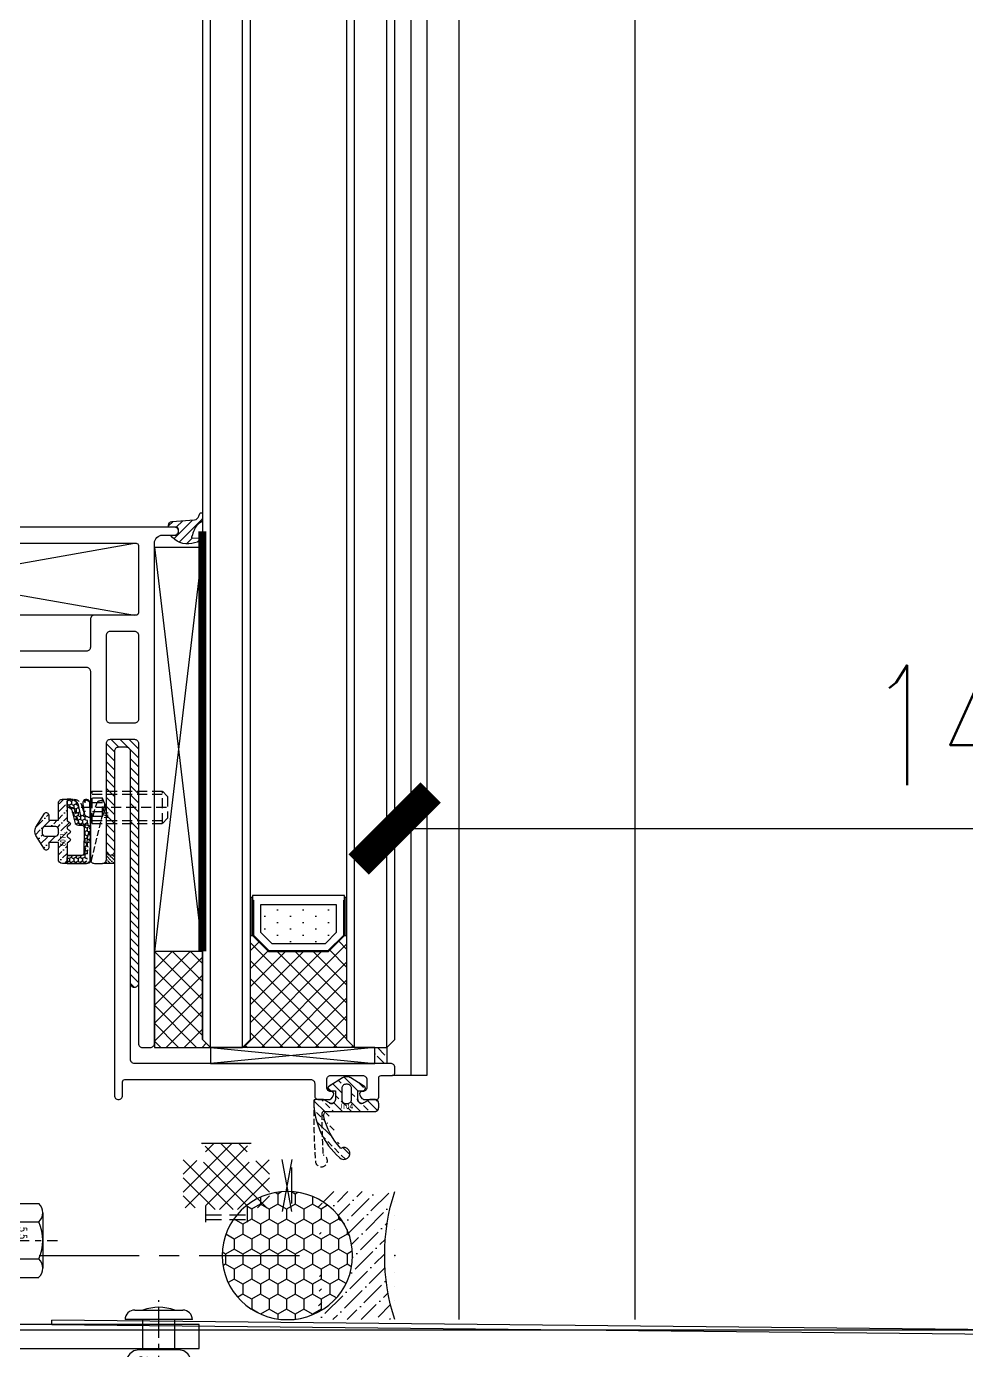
# Model space of a CAD drawing. Extents: x -160106 to 966792, y -663931 to 1550022.
# Drawn here: x -74694.7 to -74577.3, y -111372.5 to -111207.1 of the extents above; entities that cross this region are included whole.
import ezdxf
from ezdxf.enums import TextEntityAlignment as Align
from ezdxf.xclip import XClip

# ---------------------------------------------------------------- set-up
doc = ezdxf.new("R2010")
doc.units = 0
for name, pattern in [('CENTER', [2, 1.25, -0.25, 0.25, -0.25]), ('DASHED', [0.75, 0.5, -0.25]), ('HIDDEN2', [0.1875, 0.125, -0.0625]), ('ZN-CENTER', [2, 1.25, -0.25, 0.25, -0.25]), ('ZN-DASH', [0.35, 0.25, -0.1])]:
    doc.linetypes.add(name, pattern=pattern)
for name, color, linetype in [('!ZN1-填充-8', 8, 'Continuous'), ('!ZN1-标注-173', 173, 'Continuous'), ('!ZN3-玻璃幕墙-4', 4, 'Continuous'), ('!ZN4-辅助材料-1', 1, 'Continuous'), ('!ZN4-配件-11', 11, 'Continuous'), ('!ZN5-铝材投影-112', 112, 'Continuous'), ('!ZN5-铝材断面-6', 6, 'Continuous'), ('!ZN6-虚线-8', 8, 'ZN-DASH'), ('1辅助材料', 1, 'Continuous'), ('4玻璃幕墙', 4, 'Continuous'), ('DIM', 173, 'Continuous'), ('Fill', 8, 'Continuous'), ('TEXT', 7, 'Continuous'), ('ZX', 240, 'CENTER')]:
    doc.layers.add(name, color=color, linetype=linetype)
doc.layers.add('0_FLASHING', color=6, linetype='Continuous', lineweight=25)
doc.layers.add('0_INSULATION', color=252, linetype='Continuous', lineweight=9, transparency=0.2)
doc.styles.add('DHTEXT-1', font='ROMANS.shx', dxfattribs={"width": 0.7, "bigfont": 'CHINESE.shx'})
doc.styles.add('黑体', font='simhei.ttf', dxfattribs={"height": 12})
doc.dimstyles.new('ZN6', dxfattribs={"dimscale": 6, "dimtxt": 2.5, "dimasz": 1.5, "dimexe": 1, "dimexo": 2, "dimgap": 0.9, "dimtad": 1, "dimdec": 0, "dimdsep": 46, "dimtxsty": 'DHTEXT-1', "dimblk": 'ARCHTICK', "dimcen": 2.5, "dimclrd": 173, "dimclre": 173, "dimclrt": 7, "dimazin": 2, "dimtfac": 1, "dimtdec": 1, "dimtix": 1, "dimtmove": 2, "dimatfit": 3, "dimfxl": 0, "dimtolj": 1, "dimtzin": 0, "dimarcsym": 0})
pattern_1 = [(135, (0, 0), (-1.122532015, -1.122532015), []), (225, (0, 0), (1.122532015, -1.122532015), [])]

# ---------------------------------------------------------------- blocks, each defined once
blk = doc.blocks.new('16胶缝')
at = {"layer": '!ZN1-填充-8', "ltscale": 0.1}
h = blk.add_hatch(dxfattribs=at)
h.set_pattern_fill('HONEY', color=256, scale=10, style=0)
h.set_pattern_definition([(5e-15, (-19679.56, -11324.3713), (1.875, 1.08253175), [1.25, -2.5]), (120, (-19679.56, -11324.3713), (-1.874999996, 1.082531757), [1.25, -2.5]), (60, (-19679.56, -11324.3713), (4e-09, 2.165063507), [-2.5, 1.25])])
edge = h.paths.add_edge_path()
edge.add_ellipse((8, 13.4), major_axis=(0, -8.15), ratio=0.981746, start_angle=0, end_angle=360)
h = blk.add_hatch(dxfattribs=at)
h.set_pattern_fill('ANSI36', color=256, scale=10, style=0)
h.set_pattern_definition([(45, (-19679.5754, -11324.3713), (0.66291261, 2.43067956), [3.125, -0.625, 0, -0.625])])
edge = h.paths.add_edge_path()
edge.add_ellipse((8.02, 13.4), major_axis=(0.87, 8.1), ratio=0.981332, start_angle=124.6263, end_angle=247.3977, ccw=False)
edge.add_arc((0, 10.2), 1.2, 269.9716, 324.4867, ccw=False)
edge.add_line((0, 9), (0, 0))
edge.add_arc((8, -24.92), 26.17, 432.2032, 467.7968, ccw=False)
edge.add_line((16, 0), (16, 9))
edge.add_arc((16.01, 10.23), 1.23, 216.5906, 269.6986, ccw=False)
at = {"layer": '!ZN4-辅助材料-1', "color": 1, "ltscale": 0.1}
blk.add_arc((8, -24.92), 26.17, 72.2032, 107.7968, dxfattribs=at)
blk.add_ellipse((8, 13.4), major_axis=(0, -8.15), ratio=0.981746, dxfattribs=at)
blk.add_point((8, 0), dxfattribs=at)
blk = doc.blocks.new('胶缝断面')
at = {"color": 7, "ltscale": 0.1, "extrusion": (0, 0, -1), "zscale": -1, "rotation": 180}
blk.add_blockref('16胶缝', (8, 0), dxfattribs=at)
blk = doc.blocks.new('*U1360')
at = {"layer": '!ZN1-填充-8'}
h = blk.add_hatch(dxfattribs=at)
h.set_pattern_fill('ANSI37', color=256, scale=0.5, style=0)
h.set_pattern_definition([(45, (6, 0), (-1.12253, 1.12253), []), (135, (6, 0), (-1.12253, -1.12253), [])])
h.paths.add_polyline_path([(0, 5), (0, 19), (1, 18), (14, 18), (14, 17.75), (12, 15.75), (12, 8.25), (14, 6.25), (14, 6), (1, 6)])
h = blk.add_hatch(dxfattribs=at)
h.set_pattern_fill('DOTS', color=8, style=0)
h.set_pattern_definition([(0, (6, 0), (0.79375, 1.5875), [0, -1.5875])])
h.paths.add_polyline_path([(13, 15.34), (13, 8.66), (14.41, 7.25), (17.8, 7.25), (17.8, 16.75), (14.41, 16.75)])
for points in [[(18.75, 18), (14, 18), (14, 17.75), (18.75, 17.75)], [(18.75, 6.25), (14, 6.25), (14, 6), (18.75, 6)]]:
    blk.add_hatch(color=256, dxfattribs=at).paths.add_polyline_path(points)
for p, q in [((0, 23), (511.5, 23)), ((0, 19), (511.5, 19)), ((0, 5), (511.5, 5)), ((0, 1), (511.5, 1))]:
    blk.add_line(p, q, dxfattribs=at)
at = {"layer": '!ZN3-玻璃幕墙-4'}
for points in [[(511.5, 24), (1, 24), (0, 23), (0, 19), (1, 18), (511.5, 18)], [(511.5, 6), (1, 6), (0, 5), (0, 1), (1, 0), (511.5, 0)]]:
    blk.add_lwpolyline(points, dxfattribs=at)
at = {"layer": '!ZN4-辅助材料-1'}
for points in [[(0, 5), (0, 19), (1, 18), (14, 18), (14, 17.75), (12, 15.75), (12, 8.25), (12, 8.25), (14, 6.25), (14, 6), (1, 6), (0, 5)], [(12, 15.75), (12, 8.25), (14, 6.25), (19, 6.25), (19, 17.75), (14, 17.75)], [(13, 15.34), (13, 8.66), (14.41, 7.25), (17.8, 7.25), (17.8, 16.75), (14.41, 16.75)], [(18.75, 18), (14, 18), (14, 17.75), (18.75, 17.75)], [(18.75, 6.25), (14, 6.25), (14, 6), (18.75, 6)]]:
    blk.add_lwpolyline(points, close=True, dxfattribs=at)
blk.add_lwpolyline([(18.4, 17.75), (18.4, 17.65), (14.04, 17.65), (12.1, 15.71), (12.1, 8.29), (14.04, 6.35), (18.4, 6.35), (18.4, 6.25), (18.4, 6.35)], dxfattribs=at)
at = {"layer": 'Defpoints', "color": 250}
for p in [(0, 24), (0, 18), (0, 6), (12, 6), (0, 0)]:
    blk.add_point(p, dxfattribs=at)
blk = doc.blocks.new('JT03')
at = {"layer": '!ZN1-填充-8', "ltscale": 15}
h = blk.add_hatch(dxfattribs=at)
h.set_pattern_fill('ANSI36', color=256, scale=0.4, style=0)
h.set_pattern_definition([(45, (34118.9051, 42239.53565), (0.3367596045, 1.234785217), [1.5875, -0.3175, 0, -0.3175])])
edge = h.paths.add_edge_path(flags=16)
edge.add_line((0.3, -3), (-0.3, -3))
edge.add_arc((-0.3, -2.7), 0.3, 180, 270, ccw=False)
edge.add_line((-0.6, -2.7), (-0.6, -1.3))
edge.add_arc((-0.3, -1.3), 0.3, 90, 180, ccw=False)
edge.add_line((-0.3, -1), (0.3, -1))
edge.add_arc((0.3, -1.3), 0.3, 0, 90, ccw=False)
edge.add_line((0.6, -1.3), (0.6, -2.7))
edge.add_arc((0.3, -2.7), 0.3, -90, 0, ccw=False)
edge = h.paths.add_edge_path()
edge.add_line((1.4, -3), (1.4, -1.8))
edge.add_line((1.4, -1.8), (2.04, -1.8))
edge.add_arc((2.04, -1.5), 0.3, 270, 408.5979)
edge.add_line((2.24, -1.27), (0.53, -0.2))
edge.add_arc((0, -1.05), 1, 57.8446, 122.1554)
edge.add_line((-0.53, -0.2), (-2.24, -1.27))
edge.add_arc((-2.04, -1.5), 0.3, 131.4021, 270)
edge.add_line((-2.04, -1.8), (-1.4, -1.8))
edge.add_line((-1.4, -1.8), (-1.4, -3))
edge.add_line((-1.4, -3), (-3.5, -3))
edge.add_arc((-3.5, -3.5), 0.5, 90, 180)
edge.add_line((-4, -3.5), (-4, -4.1))
edge.add_line((-4, -4.1), (-1.33, -4.1))
edge.add_line((-1.33, -4.1), (-1.09, -4.42))
edge.add_arc((-0.93, -4.3), 0.2, 216.8699, 323.1301)
edge.add_line((-0.77, -4.42), (-0.59, -4.18))
edge.add_arc((-0.43, -4.3), 0.2, 36.8699, 143.1301, ccw=False)
edge.add_line((-0.27, -4.18), (-0.09, -4.42))
edge.add_arc((0.07, -4.3), 0.2, 216.8699, 323.1301)
edge.add_line((0.23, -4.42), (0.41, -4.18))
edge.add_arc((0.57, -4.3), 0.2, 36.8699, 143.1301, ccw=False)
edge.add_line((0.73, -4.18), (0.91, -4.42))
edge.add_arc((1.07, -4.3), 0.2, 216.8699, 323.1301)
edge.add_line((1.23, -4.42), (1.47, -4.1))
edge.add_line((1.47, -4.1), (4, -4.1))
edge.add_line((4, -4.1), (4, -3.5))
edge.add_arc((3.5, -3.5), 0.5, 359.998, 449.9635)
edge.add_line((3.5, -3), (1.4, -3))
at = {"layer": '!ZN1-填充-8', "ltscale": 20}
h = blk.add_hatch(dxfattribs=at)
h.set_pattern_fill('HONEY', color=256, scale=0.2, style=0)
h.set_pattern_definition([(0, (0, 0), (0.47625, 0.274963), [0.3175, -0.635]), (120, (0, 0), (-0.47625, 0.274963), [0.3175, -0.635]), (60, (0, 0), (6e-08, 0.549926), [-0.635, 0.3175])])
edge = h.paths.add_edge_path()
edge.add_arc((-0.6, 44.98), 51.98, 266.6151, 270.6573, ccw=False)
edge.add_arc((-3.54, -6.49), 0.446, 83.5056, 254.2346, ccw=False)
edge.add_line((-3.49, -6.04), (-2.17, -6.18))
edge.add_arc((-2.13, -5.98), 0.206, 257.4835, 437.4835)
edge.add_line((-2.09, -5.78), (-3.32, -5.5))
edge.add_arc((-3, -4.55), 1, 180, 251.498, ccw=False)
edge.add_line((-4, -4.55), (-4, -4.1))
edge.add_line((-4, -4.1), (-3, -4.1))
edge.add_line((-3, -4.1), (-3, -4.19))
edge.add_arc((-2.5, -4.19), 0.5, 180, 251.7991)
edge.add_line((-2.66, -4.67), (-1.13, -5.04))
edge.add_arc((-1.29, -5.52), 0.5, 0, 71.7991, ccw=False)
edge.add_line((-0.79, -5.52), (-0.79, -5.92))
edge.add_arc((-0.49, -5.92), 0.301, 179.9832, 270.3595)
edge.add_line((-0.49, -6.22), (2.78, -6.2))
edge.add_arc((2.7, -5.91), 0.3, 285.7538, 359.9972)
edge.add_line((3, -5.91), (3, -4.1))
edge.add_line((3, -4.1), (4, -4.1))
edge.add_line((4, -4.1), (4, -6.52))
edge.add_arc((3.61, -6.56), 0.397, -85.6352, 6.4367, ccw=False)
edge.add_arc((0.52, 101.74), 108.75, 269.7235, 271.6397, ccw=False)
at = {"layer": '!ZN4-辅助材料-1'}
blk.add_lwpolyline([(1.4, -3), (1.4, -1.8), (2.04, -1.8, 0.691129), (2.24, -1.27), (0.53, -0.2, 0.288214), (-0.53, -0.2), (-2.24, -1.27, 0.691129), (-2.04, -1.8), (-1.4, -1.8), (-1.4, -3), (-3.5, -3, 0.414214), (-4, -3.5), (-4, -4.1), (-1.33, -4.1), (-1.09, -4.42, 0.5), (-0.77, -4.42), (-0.59, -4.18, -0.5), (-0.27, -4.18), (-0.09, -4.42, 0.5), (0.23, -4.42), (0.41, -4.18, -0.5), (0.73, -4.18), (0.91, -4.42, 0.5), (1.23, -4.42), (1.47, -4.1), (4, -4.1), (4, -3.5, 0.414037), (3.5, -3)], format="xyb", close=True, dxfattribs=at)
at = {"layer": '!ZN4-辅助材料-1', "color": 1}
blk.add_lwpolyline([(0.3, -3), (-0.3, -3, -0.414214), (-0.6, -2.7), (-0.6, -1.3, -0.414214), (-0.3, -1), (0.3, -1, -0.414214), (0.6, -1.3), (0.6, -2.7, -0.414214)], format="xyb", close=True, dxfattribs=at)
at = {"layer": '!ZN4-辅助材料-1'}
blk.add_lwpolyline([(0, -7, -0.017639), (-3.67, -6.92, -0.9222), (-3.49, -6.04), (-2.17, -6.18, 1), (-2.09, -5.78), (-3.32, -5.5, -0.3225), (-4, -4.55), (-4, -4.1), (-3, -4.1), (-3, -4.19, 0.323951), (-2.66, -4.67), (-1.13, -5.04, -0.323951), (-0.79, -5.52), (-0.79, -5.92, 0.416138), (-0.49, -6.22), (2.78, -6.2, 0.335777), (3, -5.91), (3, -4.1), (4, -4.1), (4, -6.52, -0.424845), (3.64, -6.96, -0.008361), (0, -7)], format="xyb", dxfattribs=at)
at = {"layer": '!ZN6-虚线-8', "color": 8, "linetype": 'ZN-DASH', "ltscale": 3}
blk.add_lwpolyline([(-4, -4.1), (-4, -4.93, 0.3225), (-3.32, -5.88), (-2.13, -6.27, -0.323951), (-1.79, -6.74), (-1.79, -7.08, -0.33579), (-2.01, -7.37), (-3.48, -7.79, 1), (-3.21, -8.75), (3.64, -7.1, 0.335777), (4, -6.62), (4, -4.1), (3, -4.1), (3, -6.01, -0.335777), (2.78, -6.3), (-0.41, -6.92, -0.497241), (-0.79, -6.63), (-0.79, -6.02, 0.323951), (-1.13, -5.54), (-2.66, -5.04, -0.323951), (-3, -4.57), (-3, -4.1)], format="xyb", close=True, dxfattribs=at)
at = {"layer": 'Defpoints', "ltscale": 15, "style": '黑体', "width": 0.8}
blk.add_text('JT03', height=0.7, dxfattribs=at).set_placement((0.99, -3.9), align=Align.CENTER)
blk = doc.blocks.new('3mm厚胶条')
at = {"layer": 'Fill'}
h = blk.add_hatch(dxfattribs=at)
h.set_pattern_fill('ANSI31', color=256, scale=0.5)
h.set_pattern_definition([(45, (0, 0), (-0.56127, 0.56127), [])])
edge = h.paths.add_edge_path()
edge.add_arc((0.2, 0.3), 0.3, 269.9759, 360, ccw=False)
edge.add_line((0.2, 0), (-0.2, 0))
edge.add_arc((-0.2, 0.3), 0.3, 180, 269.9742, ccw=False)
edge.add_line((-0.5, 0.3), (-0.5, 1.12))
edge.add_arc((-0.62, 1.12), 0.129, 359.2239, 445.1968)
edge.add_line((-0.61, 1.25), (-0.73, 1.24))
edge.add_arc((-0.7, 0.72), 0.522, 92.7067, 167.7067)
edge.add_line((-1.21, 0.83), (-1.41, -2.02))
edge.add_arc((-2.01, -1.94), 0.603, 283.8045, 352.491, ccw=False)
edge.add_arc((-1.71, -3.24), 0.727, 102.3956, 140.1403)
edge.add_arc((-2.15, -2.85), 0.148, 146.7831, 273.1826)
edge.add_line((-2.14, -3), (-1.72, -3))
edge.add_arc((-1.72, -2.15), 0.851, 270.0552, 332.802)
edge.add_arc((1.05, -4.49), 2.8, 102.3225, 135.9107, ccw=False)
edge.add_line((0.45, -1.75), (0.77, -1.64))
edge.add_arc((0.78, -1.71), 0.0746, -26.0489, 99.7067, ccw=False)
edge.add_line((0.85, -1.74), (0.86, -2.58))
edge.add_arc((0.66, -2.48), 0.224, 272.7067, 333.9511, ccw=False)
edge.add_line((0.67, -2.7), (0.55, -2.71))
edge.add_arc((0.55, -2.85), 0.145, 91.2064, 274.3491)
edge.add_line((0.56, -3), (0.88, -3))
edge.add_arc((0.84, -2.49), 0.515, 275.1038, 331.8149)
edge.add_line((1.29, -2.73), (1.56, -1.66))
edge.add_arc((-1.09, -1.18), 2.7, 349.6372, 413.7361)
edge.add_line((0.5, 1), (0.5, 0.3))
at = {"layer": '1辅助材料'}
blk.add_lwpolyline([(0.5, 0.3, -0.414337), (0.2, 0), (-0.2, 0, -0.414081), (-0.5, 0.3), (-0.5, 1.12, 0.393774), (-0.61, 1.25), (-0.73, 1.24, 0.339454), (-1.21, 0.83), (-1.41, -2.02, -0.309009), (-1.87, -2.53, 0.166198), (-2.27, -2.77, 0.615201), (-2.14, -3), (-1.72, -3, 0.280837), (-0.96, -2.54, -0.147614), (0.45, -1.75), (0.77, -1.64, -0.611335), (0.85, -1.74), (0.86, -2.58, -0.273777), (0.67, -2.7), (0.55, -2.71, 1.027808), (0.56, -3), (0.88, -3, 0.252626), (1.29, -2.73), (1.56, -1.66, 0.287213), (0.5, 1), (0.5, 0.3)], format="xyb", dxfattribs=at)
blk = doc.blocks.new('20250828095116', base_point=(-112701.35, -32061.51))
at = {"layer": '!ZN1-填充-8'}
h = blk.add_hatch(dxfattribs=at)
h.set_pattern_fill('ANSI37', color=256, angle=90, style=0)
h.set_pattern_definition(pattern_1)
h.paths.add_polyline_path([(-112708.35, -32049.51), (-112708.35, -32061.01), (-112708.35, -32061.51), (-112701.35, -32061.51), (-112702.35, -32060.51), (-112702.35, -32049.51)])
at = {"layer": '!ZN1-填充-8', "ltscale": 15}
for p, q in [((-112708.35, -31999.01), (-112702.35, -32049.51)), ((-112702.35, -31999.01), (-112708.35, -32049.51))]:
    blk.add_line(p, q, dxfattribs=at)
at = {"layer": '!ZN4-辅助材料-1', "ltscale": 20, "const_width": 1}
blk.add_lwpolyline([(-112702.35, -32049.51), (-112702.35, -31997.05)], dxfattribs=at)
at = {"layer": '!ZN4-辅助材料-1'}
for points in [[(-112702.35, -31999.01), (-112702.35, -32049.51), (-112708.35, -32049.51), (-112708.35, -31999.01)], [(-112708.35, -32049.51), (-112708.35, -32061.01), (-112708.35, -32061.51), (-112701.35, -32061.51), (-112702.35, -32060.51), (-112702.35, -32049.51)]]:
    blk.add_lwpolyline(points, close=True, dxfattribs=at)
at = {"layer": '!ZN1-标注-173', "ltscale": 50, "extrusion": (0, 0, -1), "zscale": -1, "rotation": 270}
blk.add_blockref('3mm厚胶条', (112705.35, -31997.01), dxfattribs=at)
blk = doc.blocks.new('20250828095135', base_point=(-112732.75, -32047.51))
at = {"layer": '!ZN5-铝材断面-6'}
blk.add_lwpolyline([(-112712.34, -32067.51), (-112712.34, -32065.81, -0.414214), (-112712.04, -32065.51), (-112688.84, -32065.51, -0.414214), (-112688.34, -32066.01), (-112688.34, -32067.51, 0.414214), (-112687.84, -32068.01), (-112686.59, -32068.01, 0.267949), (-112686.16, -32067.76), (-112685.99, -32067.46, 0.57735), (-112686.24, -32067.01), (-112686.34, -32067.01, -0.414214), (-112686.84, -32066.51), (-112686.84, -32065.51, -0.414214), (-112686.34, -32065.01), (-112682.34, -32065.01, -0.414214), (-112681.84, -32065.51), (-112681.84, -32066.51, -0.414214), (-112682.34, -32067.01), (-112682.44, -32067.01, 0.57735), (-112682.7, -32067.46), (-112682.53, -32067.76, 0.267949), (-112682.1, -32068.01), (-112680.64, -32068.01, 0.414214), (-112680.34, -32067.71), (-112680.34, -32065.31, -0.414214), (-112680.04, -32065.01), (-112678.64, -32065.01, 0.414214), (-112678.34, -32064.71), (-112678.34, -32064.01, 0.414214), (-112678.84, -32063.51), (-112680.8, -32063.51), (-112710.84, -32063.51, -0.414214), (-112711.34, -32063.01), (-112711.34, -32024.51, 0.414214), (-112711.84, -32024.01), (-112712.84, -32024.01, 0.414214), (-112713.34, -32024.51), (-112713.34, -32067.51, 0.414214), (-112712.84, -32068.01), (-112712.84, -32068.01, 0.414214)], format="xyb", close=True, dxfattribs=at)
blk = doc.blocks.new('20250828095149', base_point=(-112732.75, -32047.51))
at = {"layer": '!ZN1-填充-8', "ltscale": 15}
for p, q in [((-112761.85, -31998.51), (-112710.85, -32007.51)), ((-112761.85, -32007.51), (-112710.85, -31998.51)), ((-112715.85, -32007.51), (-112740.85, -32007.51))]:
    blk.add_line(p, q, dxfattribs=at)
at = {"layer": '!ZN5-铝材断面-6'}
for points in [[(-112730.43, -32014.01), (-112716.85, -32014.01, -0.414214), (-112716.35, -32014.51), (-112716.35, -32038.01, 0.414214), (-112715.85, -32038.51), (-112714.85, -32038.51, 0.414214), (-112714.35, -32038.01), (-112714.35, -32023.51, -0.414214), (-112713.85, -32023.01), (-112710.85, -32023.01, -0.414214), (-112710.35, -32023.51), (-112710.35, -32061.01, 0.414214), (-112709.85, -32061.51), (-112708.85, -32061.51, 0.414214), (-112708.35, -32061.01), (-112708.35, -31998.51, -0.414214), (-112707.35, -31997.51), (-112705.85, -31997.51, 0.414214), (-112705.35, -31997.01, 0.414214), (-112705.85, -31996.51), (-112763.85, -31996.51, 0.414214), (-112764.35, -31997.01), (-112764.35, -32013.51, 0.414214), (-112763.85, -32014.01), (-112760.35, -32014.01, 0.414214), (-112759.85, -32013.51), (-112759.85, -32013.01, 0.414214), (-112760.35, -32012.51), (-112761.85, -32012.51, -0.414214), (-112762.35, -32012.01), (-112762.35, -32010.01, -0.414214), (-112761.85, -32009.51), (-112742.85, -32009.51, -0.414214), (-112742.35, -32010.01), (-112742.35, -32012.01, -0.414214), (-112742.85, -32012.51), (-112744.35, -32012.51, 0.414214), (-112744.85, -32013.01), (-112744.85, -32013.51, 0.414214), (-112744.35, -32014.01), (-112732.26, -32014.01, 0.198912), (-112731.91, -32013.87), (-112731.7, -32013.66, -0.414214), (-112730.99, -32013.66), (-112730.78, -32013.87, 0.198912)], [(-112735.6, -32012.01), (-112739.85, -32012.01, -0.414214), (-112740.35, -32011.51), (-112740.35, -32008.01, 0.414214), (-112740.85, -32007.51), (-112762.05, -32007.51, -0.414214), (-112762.35, -32007.21), (-112762.35, -31998.81, -0.414214), (-112762.05, -31998.51), (-112710.65, -31998.51, -0.414214), (-112710.35, -31998.81), (-112710.35, -32007.21, -0.414214), (-112710.65, -32007.51), (-112715.85, -32007.51, 0.414214), (-112716.35, -32008.01), (-112716.35, -32011.51, -0.414214), (-112716.85, -32012.01), (-112727.1, -32012.01, -0.414214), (-112727.6, -32011.51), (-112727.6, -32008.01, 0.414214), (-112728.1, -32007.51), (-112729.1, -32007.51, 0.414214), (-112729.6, -32008.01), (-112729.6, -32011.51, -0.414214), (-112730.1, -32012.01), (-112732.6, -32012.01, -0.414214), (-112733.1, -32011.51), (-112733.1, -32008.01, 0.414214), (-112733.6, -32007.51), (-112734.6, -32007.51, 0.414214), (-112735.1, -32008.01), (-112735.1, -32011.51, -0.414214)], [(-112710.35, -32010.01), (-112710.35, -32020.51, -0.414214), (-112710.85, -32021.01), (-112713.85, -32021.01, -0.414214), (-112714.35, -32020.51), (-112714.35, -32010.01, -0.414214), (-112713.85, -32009.51), (-112710.85, -32009.51, -0.414214)]]:
    blk.add_lwpolyline(points, format="xyb", close=True, dxfattribs=at)
blk = doc.blocks.new('20250828094859', base_point=(-112732.75, -32047.51))
at = {"layer": '!ZN1-填充-8'}
h = blk.add_hatch(dxfattribs=at)
h.set_pattern_fill('ANSI37', color=8, angle=90)
h.set_pattern_definition(pattern_1)
h.paths.add_polyline_path([(-112703.16, -32075.37, 0.469341), (-112703.79, -32074.93, 0.477262), (-112704.76, -32075.71), (-112704.76, -32080.97, 0.477091), (-112703.79, -32081.75, 0.47191), (-112703.16, -32081.31, -0.929735), (-112701.96, -32081.31, 0.393051), (-112701.47, -32081.77), (-112697.28, -32081.77, 0.393051), (-112696.78, -32081.31, -0.929735), (-112695.58, -32081.31, 0.47191), (-112694.95, -32081.75, 0.477091), (-112693.99, -32080.97), (-112693.99, -32075.71, 0.477262), (-112694.95, -32074.93, 0.469341), (-112695.58, -32075.37, -0.959861), (-112696.78, -32075.32), (-112696.78, -32074.01, -0.414214), (-112696.28, -32073.51), (-112702.46, -32073.51, -0.414214), (-112701.96, -32074.01), (-112701.96, -32075.32, -0.959861)])
at = {"layer": '!ZN1-填充-8', "ltscale": 15}
for p, q in [((-112735.09, -32033.01), (-112771.35, -32041.01)), ((-112735.09, -32041.51), (-112771.35, -32033.01)), ((-112735.09, -32035.01), (-112735.09, -32041.51))]:
    blk.add_line(p, q, dxfattribs=at)
at = {"layer": '!ZN1-填充-8', "color": 8, "ltscale": 50}
for p, q in [((-112691.2, -32075.51), (-112692.4, -32082.01)), ((-112691.2, -32082.01), (-112692.4, -32075.51))]:
    blk.add_line(p, q, dxfattribs=at)
at = {"layer": '!ZN1-填充-8', "linetype": 'DASHED', "ltscale": 4}
for p, q in [((-112701.96, -32082.42), (-112696.78, -32082.42)), ((-112701.96, -32083.01), (-112696.78, -32083.01))]:
    blk.add_line(p, q, dxfattribs=at)
for points in [[(-112701.96, -32081.32), (-112701.96, -32083.51)], [(-112696.78, -32081.32), (-112696.78, -32083.51)]]:
    blk.add_lwpolyline(points, dxfattribs=at)
at = {"layer": '!ZN4-辅助材料-1', "ltscale": 15}
for p, q in [((-112696.28, -32073.51), (-112702.46, -32073.51)), ((-112691.2, -32081.01), (-112691.2, -32076.51))]:
    blk.add_line(p, q, dxfattribs=at)
blk = doc.blocks.new('ZN-内六角平端紧定螺钉1')
at = {"layer": '!ZN4-配件-11', "color": 8, "linetype": 'HIDDEN2', "ltscale": 10}
for p, q in [((0.21, 2), (0, 1.64)), ((0.21, -2), (0.21, 2)), ((0.21, 2), (9, 2)), ((9, -2), (9, 2)), ((9.62, 1.37), (9, 2)), ((-1.14, 0), (10.14, 0)), ((0, 1.64), (0, -1.64)), ((0.21, 1.64), (9, 1.64)), ((1.5, 1.16), (0.21, 1.16)), ((1.5, 0.58), (0.21, 0.58)), ((1.99, 0), (1.5, 1.16)), ((1.5, -1.15), (1.5, 1.16)), ((1.5, -1.15), (1.99, 0)), ((9.62, 1.37), (9.62, -1.37)), ((0.21, -2), (0, -1.64)), ((1.5, -0.58), (0.21, -0.58)), ((1.5, -1.15), (0.21, -1.15)), ((0.21, -1.64), (9, -1.64)), ((9, -2), (9.62, -1.37)), ((0.21, -2), (9, -2))]:
    blk.add_line(p, q, dxfattribs=at)
at = {"layer": '!ZN4-配件-11', "color": 8, "linetype": 'HIDDEN2', "ltscale": 10, "style": 'DHTEXT-1', "width": 0.7}
blk.add_text('M4', height=0.5, rotation=90, dxfattribs=at).set_placement((2.24, -0.96), align=Align.CENTER)
blk = doc.blocks.new('20201228191812')
at = {"layer": '!ZN1-填充-8'}
h = blk.add_hatch(dxfattribs=at)
h.set_pattern_fill('ANSI31', color=256, scale=0.5)
h.set_pattern_definition([(45, (-37198.445, -43092.6023), (-0.561266008, 0.561266008), [])])
edge = h.paths.add_edge_path()
edge.add_arc((1.5, 30.5), 0.5, 0, 90)
edge.add_line((1.5, 31), (1.5, 31))
edge.add_arc((1.5, 30.5), 0.5, 90, 180)
edge.add_line((1, 30.5), (1, 1.5))
edge.add_arc((0.5, 1.5), 0.5, -90, 0, ccw=False)
edge.add_line((0.5, 1), (-0.5, 1))
edge.add_arc((-0.5, 1.5), 0.5, 180, 270, ccw=False)
edge.add_line((-1, 1.5), (-1, 14))
edge.add_arc((-1.5, 14), 0.5, 0, 90)
edge.add_line((-1.5, 14.5), (-1.5, 14.5))
edge.add_arc((-1.5, 14), 0.5, 90, 180)
edge.add_line((-2, 14), (-2, 0.5))
edge.add_arc((-1.5, 0.5), 0.5, 180, 270)
edge.add_line((-1.5, 0), (1.5, 0))
edge.add_arc((1.5, 0.5), 0.5, 270, 360)
edge.add_line((2, 0.5), (2, 30.5))
at = {"layer": '!ZN1-填充-8', "ltscale": 15}
h = blk.add_hatch(dxfattribs=at)
h.set_pattern_fill('ANSI36', color=256, scale=0.2, style=0)
h.set_pattern_definition([(45, (-37198.94503, -43090.10233), (0.1683798023, 0.6173926083), [0.79375, -0.15875, 0, -0.15875])])
h.paths.add_polyline_path([(-1.5, 14.5), (-1.5, 14.5, -0.414214), (-1, 14), (-1, 15.5), (-2.5, 15.5, -0.414214), (-2, 15), (-2, 14, -0.414214)])
at = {"layer": '!ZN4-辅助材料-1'}
blk.add_line((-1, 15.5), (-2.5, 15.5), dxfattribs=at)
blk.add_lwpolyline([(2, 30.5, 0.414214), (1.5, 31), (1.5, 31, 0.414214), (1, 30.5), (1, 1.5, -0.414214), (0.5, 1), (-0.5, 1, -0.414214), (-1, 1.5), (-1, 14, 0.414214), (-1.5, 14.5), (-1.5, 14.5, 0.414214), (-2, 14), (-2, 0.5, 0.414214), (-1.5, 0), (1.5, 0, 0.414214), (2, 0.5), (2, 30.5)], format="xyb", dxfattribs=at)
at = {"layer": '!ZN4-配件-11', "color": 1, "xscale": -1, "rotation": 180}
blk.add_blockref('ZN-内六角平端紧定螺钉1', (-4, 8.5), dxfattribs=at)
blk = doc.blocks.new('JT04')
at = {"layer": '!ZN1-填充-8'}
h = blk.add_hatch(dxfattribs=at)
h.set_pattern_fill('ANSI33', color=256, scale=0.5, style=0)
h.set_pattern_definition([(45, (35969.105, 42810.8134), (-1.122532015, 1.122532015), []), (45, (35970.2275, 42810.8134), (-1.122532015, 1.122532015), [0.79375, -0.396875])])
edge = h.paths.add_edge_path(flags=16)
edge.add_line((-3, -0.6), (-1.6, -0.6))
edge.add_arc((-1.6, -0.1), 0.5, 270, 360)
edge.add_line((-1.1, -0.1), (-1.1, 0.1))
edge.add_arc((-1.6, 0.1), 0.5, 0, 90)
edge.add_line((-1.6, 0.6), (-3, 0.6))
edge.add_arc((-3, 0.1), 0.5, 90, 180)
edge.add_line((-3.5, 0.1), (-3.5, -0.1))
edge.add_arc((-3, -0.1), 0.5, 180, 270)
edge = h.paths.add_edge_path()
edge.add_line((-4.5, 1.9), (-4.5, -3.5))
edge.add_arc((-4, -3.5), 0.5, 180, 270)
edge.add_line((-4, -4), (-3.5, -4))
edge.add_arc((-3.5, -3.5), 0.5, 270, 360)
edge.add_line((-3, -3.5), (-3, -2.9))
edge.add_line((-3, -2.9), (-3.43, -2.15))
edge.add_arc((-3, -1.9), 0.5, 90, 209.7449, ccw=False)
edge.add_line((-3, -1.4), (-1.9, -1.4))
edge.add_line((-1.9, -1.4), (-1.9, -2.04))
edge.add_arc((-1.6, -2.04), 0.3, 180, 318.5979)
edge.add_line((-1.37, -2.24), (-0.3, -0.53))
edge.add_arc((-1.15, 0), 1, 327.8446, 392.1554)
edge.add_line((-0.3, 0.53), (-1.37, 2.24))
edge.add_arc((-1.6, 2.04), 0.3, 41.4021, 180)
edge.add_line((-1.9, 2.04), (-1.9, 1.4))
edge.add_line((-1.9, 1.4), (-3, 1.4))
edge.add_arc((-3, 1.9), 0.5, 150.2551, 270, ccw=False)
edge.add_line((-3.43, 2.15), (-3, 2.9))
edge.add_line((-3, 2.9), (-3, 3.9))
edge.add_arc((-3.2, 3.9), 0.2, 0, 90)
edge.add_line((-3.2, 4.1), (-3.21, 4.1))
edge.add_arc((-3.13, -5.42), 9.52, 90.4574, 138.4625)
edge.add_arc((-9.75, 0.35), 0.75, 132.7875, 391.6323)
edge.add_arc((-3.02, -5.93), 9.04, 103.4306, 132.4268, ccw=False)
edge.add_arc((-5, 2.37), 0.5, 0, 103.4306, ccw=False)
edge.add_line((-4.5, 2.37), (-4.5, 1.9))
at = {"layer": '!ZN4-辅助材料-1', "color": 1}
blk.add_lwpolyline([(-4.5, 1.9), (-4.5, -3.5, 0.414214), (-4, -4), (-3.5, -4, 0.414214), (-3, -3.5), (-3, -2.9), (-3.43, -2.15, -0.575867), (-3, -1.4), (-1.9, -1.4), (-1.9, -2.04, 0.691129), (-1.37, -2.24), (-0.3, -0.53, 0.288214), (-0.3, 0.53), (-1.37, 2.24, 0.691129), (-1.9, 2.04), (-1.9, 1.4), (-3, 1.4, -0.575867), (-3.43, 2.15), (-3, 2.9), (-3, 3.9, 0.414214), (-3.2, 4.1), (-3.21, 4.1, 0.21258), (-10.26, 0.9, 2.116586), (-9.11, 0.74, -0.127199), (-5.11, 2.86, -0.484661), (-4.5, 2.37), (-4.5, 1.9)], format="xyb", dxfattribs=at)
blk.add_lwpolyline([(-3, -0.6), (-1.6, -0.6, 0.414214), (-1.1, -0.1), (-1.1, 0.1, 0.414214), (-1.6, 0.6), (-3, 0.6, 0.414214), (-3.5, 0.1), (-3.5, -0.1, 0.414214)], format="xyb", close=True, dxfattribs=at)
at = {"layer": '!ZN6-虚线-8', "color": 8, "linetype": 'ZN-DASH', "ltscale": 3}
blk.add_lwpolyline([(-4.5, -3.5, 0.414214), (-4, -4), (-3.5, -4, 0.414214), (-3, -3.5), (-3, -2.9), (-3.43, -2.15, -0.575867), (-3, -1.4), (-1.9, -1.4), (-1.9, -2.04, 0.691129), (-1.37, -2.24), (-0.3, -0.53, 0.288214), (-0.3, 0.53), (-1.37, 2.24, 0.691129), (-1.9, 2.04), (-1.9, 1.4), (-3, 1.4, -0.575867), (-3.43, 2.15), (-3, 2.9), (-3, 3.81, 0.409469), (-3.3, 4.1, 0.021847), (-10.66, 3.9, 2.016412), (-9.94, 2.95, -0.014687), (-4.8, 3.11, -0.415315), (-4.5, 2.81), (-4.5, 1.9)], format="xyb", close=True, dxfattribs=at)
at = {"layer": 'Defpoints', "ltscale": 15, "style": '黑体', "width": 0.8}
blk.add_text('JT04', height=0.7, rotation=270, dxfattribs=at).set_placement((-4.2, 0.09), align=Align.CENTER)
blk = doc.blocks.new('20200528171243')
at = {"layer": '!ZN1-填充-8', "ltscale": 15}
h = blk.add_hatch(dxfattribs=at)
h.set_pattern_fill('ANSI36', color=256, scale=0.5, style=0)
h.set_pattern_definition([(45, (-2, -29.8455), (0.42095, 1.54348), [1.98438, -0.39687, 0, -0.39687])])
h.paths.add_polyline_path([(-2, -29.85), (0, -29.85), (0, -28.35), (-2, -28.35)])
at = {"layer": '!ZN3-玻璃幕墙-4', "color": 8, "ltscale": 15}
for p, q in [((0, -7.85), (-2, -28.35)), ((0, -28.35), (-2, -7.85))]:
    blk.add_line(p, q, dxfattribs=at)
at = {"layer": '!ZN4-辅助材料-1'}
blk.add_line((0, -29.85), (-2, -29.85), dxfattribs=at)
blk.add_lwpolyline([(-2, -7.85), (-2, -28.35), (0, -28.35), (0, -7.85)], close=True, dxfattribs=at)
blk = doc.blocks.new('20200306093546', base_point=(29869.44, 42689.6))
at = {"layer": '!ZN1-填充-8'}
h = blk.add_hatch(dxfattribs=at)
h.set_pattern_fill('ANSI36', color=256, angle=-270, style=0)
h.set_pattern_definition([(135, (29867.4445, 42689.1023), (-3.086963, 0.841899), [3.96875, -0.79375, 0, -0.79375])])
edge = h.paths.add_edge_path()
edge.add_line((29867.44, 42689.1), (29867.44, 42693.6))
edge.add_arc((29867.94, 42689.1), 0.5, 90, 180, ccw=False)
edge.add_line((29867.94, 42689.6), (29870.94, 42689.6))
edge.add_arc((29870.94, 42690.1), 0.5, 270, 360)
edge.add_line((29871.44, 42690.1), (29871.44, 42693.1))
edge.add_arc((29871.94, 42693.1), 0.5, 89.9986, 179.9986, ccw=False)
edge.add_arc((29868.27, -498209.81), 540903.41, 89.9996103, 90.000087)
blk = doc.blocks.new('A$C127fa938')
at = {"layer": '!ZN5-铝材投影-112'}
blk.add_line((62, 497.5), (62, -17.5), dxfattribs=at)
blk.add_lwpolyline([(64, 497.5), (64, -17.5), (59.7, -17.5)], dxfattribs=at)
at = {"layer": '!ZN1-填充-8', "ltscale": 50}
blk.add_blockref('20250828095116', (37, -14), dxfattribs=at)
at = {"layer": '!ZN1-填充-8', "ltscale": 15, "extrusion": (0, 0, -1), "xscale": -1, "zscale": -1, "rotation": 270}
blk.add_blockref('20200528171243', (-29.15, -14), dxfattribs=at)
at = {"layer": '!ZN1-标注-173', "ltscale": 15, "rotation": 90}
blk.add_blockref('20200306093546', (-31, 2), dxfattribs=at)
at = {"layer": '!ZN3-玻璃幕墙-4', "rotation": 90}
blk.add_blockref('*U1360', (60, -14), dxfattribs=at)
at = {"layer": '!ZN4-辅助材料-1', "extrusion": (0, 0, -1), "xscale": -1, "zscale": -1, "rotation": 270}
blk.add_blockref('JT04', (-54, -17.5), dxfattribs=at)
at = {"layer": '!ZN5-铝材断面-6', "ltscale": 50}
for name in ['20250828095149', '20250828095135', '20250828094859']:
    blk.add_blockref(name, (5.6, 0), dxfattribs=at)
at = {"ltscale": 20, "xscale": -1, "rotation": 180}
blk.add_blockref('20201228191812', (26, 24.5), dxfattribs=at)
at = {"xscale": -1, "rotation": 90}
blk.add_blockref('JT03', (15, 13), dxfattribs=at)
blk = doc.blocks.new('*U1991')
at = {"ltscale": 10}
for p, q in [((-0.55, -5.12), (-0.55, 5.12)), ((-0.17, 5.48), (0, 4.84)), ((-5.45, -3.46), (-5.45, 3.46)), ((-1.02, 4.62), (-4.95, 4.62)), ((0, -4.84), (0, 4.84)), ((-1.02, 2.31), (-4.95, 2.31)), ((0, 2.08), (14.29, 2.08)), ((1.42, 2.73), (2.2, -2.73)), ((3.22, 2.73), (4, -2.73)), ((5.02, 2.73), (5.8, -2.73)), ((6.82, 2.73), (7.6, -2.73)), ((8.62, 2.73), (9.4, -2.73)), ((10.42, 2.73), (11.2, -2.73)), ((12.22, 2.73), (13, -2.73)), ((-1.02, -2.31), (-4.95, -2.31)), ((14.29, -2.09), (0, -2.09)), ((-1.02, -4.62), (-4.95, -4.62)), ((-0.17, -5.48), (0, -4.84))]:
    blk.add_line(p, q, dxfattribs=at)
at = {"color": 0, "linetype": 'ZN-CENTER', "ltscale": 3}
blk.add_line((24, 0), (-7.28, 0), dxfattribs=at)
at = {"ltscale": 10}
for points in [[(1.83, -2.09), (1.05, 2.08), (1.42, 2.73), (1.79, 2.08), (2.57, -2.09), (2.2, -2.73)], [(3.63, -2.09), (2.85, 2.08), (3.22, 2.73), (3.59, 2.08), (4.37, -2.09), (4, -2.73)], [(5.43, -2.09), (4.65, 2.08), (5.02, 2.73), (5.39, 2.08), (6.17, -2.09), (5.8, -2.73)], [(7.23, -2.09), (6.45, 2.08), (6.82, 2.73), (7.19, 2.08), (7.97, -2.09), (7.6, -2.73)], [(9.03, -2.09), (8.25, 2.08), (8.62, 2.73), (8.99, 2.08), (9.77, -2.09), (9.4, -2.73)], [(10.83, -2.09), (10.05, 2.08), (10.42, 2.73), (10.79, 2.08), (11.57, -2.09), (11.2, -2.73)], [(12.63, -2.09), (11.85, 2.08), (12.22, 2.73), (12.59, 2.08), (13.37, -2.09), (13, -2.73)]]:
    blk.add_lwpolyline(points, close=True, dxfattribs=at)
for points in [[(14.29, -2.09, -0.414214), (14.45, -2.24), (14.45, -2.32), (20.18, -2.32), (22, -0.26), (22, 0.26), (20.18, 2.32), (14.45, 2.32), (14.45, 2.24, -0.414214), (14.29, 2.08)], [(16.51, -2.32), (16.36, -1.2), (15.83, -1.52, -0.530462), (15.03, -1.17), (14.81, 0.1, -0.651316), (15.47, 0.54), (16, 0.21), (16.77, 0.66), (22, -0.26, -0.201226), (20.18, 2.32)]]:
    blk.add_lwpolyline(points, format="xyb", dxfattribs=at)
for centre, radius, start, end in [((7.48, -2.87), 11.32, 132.4922, 138.6064), ((-3.87, 3.46), 1.58, 133.1736, 226.8264), ((0.07, 3.46), 1.58, 133.1736, 226.8264), ((0.13, 0), 5.58, 155.5673, 204.4327), ((4.07, 0), 5.58, 155.5673, 204.4327), ((-3.87, -3.46), 1.58, 133.1736, 226.8264), ((0.07, -3.46), 1.58, 133.1736, 226.8264), ((7.48, 2.87), 11.32, 221.3936, 227.5078)]:
    blk.add_arc(centre, radius, start, end, dxfattribs=at)
at = {"layer": 'Defpoints', "color": 0, "ltscale": 10, "style": 'DHTEXT-1', "width": 0.7}
blk.add_text('5.5', height=1, rotation=90, dxfattribs=at).set_placement((-2.46, -0.93), align=Align.CENTER)
blk = doc.blocks.new('*U1984')
at = {"linetype": 'ByBlock', "lineweight": -2, "ltscale": 10}
for p, q in [((0, 4.2), (0, -4.2)), ((-1.2, -3), (-1.2, 3)), ((3.78, 2), (0, 2)), ((3.78, 2.5), (3.78, -2.5)), ((3.78, -2), (0, -2))]:
    blk.add_line(p, q, dxfattribs=at)
at = {"color": 0, "linetype": 'CENTER', "ltscale": 3}
blk.add_line((8.29, 0), (-2.45, 0), dxfattribs=at)
at = {"linetype": 'ByBlock', "lineweight": -2, "ltscale": 10}
for centre, radius, start, end in [((0, 3), 1.2, 90, 180), ((5.28, 2.5), 1.5, 348.448, 180), ((4.42, 0), 5.96, 160.395, 199.605), ((14.45, 0), 8, 164.3308, 195.6692), ((4.47, 0), 2.67, 323.2266, 36.7843), ((0, -3), 1.2, 180, 270), ((5.28, -2.5), 1.5, 180, 11.552)]:
    blk.add_arc(centre, radius, start, end, dxfattribs=at)
at = {"layer": 'Defpoints', "color": 0, "ltscale": 10, "style": 'DHTEXT-1', "width": 0.7}
blk.add_text('D4', height=1, rotation=90, dxfattribs=at).set_placement((5.65, -1.85), align=Align.CENTER)
blk = doc.blocks.new('*U2366')
at = {"layer": '0_INSULATION'}
blk.add_lwpolyline([(114802.176, -53909.335), (114802.176, -54648.344), (114752.176, -54648.344), (114752.176, -54147.487, -0.323318), (114775.676, -54112.487, 0.242761), (114797.678, -54086.409), (114798.059, -54026.96, 0.256774), (114775.676, -53998.088, -0.323318), (114752.176, -53963.088), (114752.176, -53909.335)], format="xyb", close=True, dxfattribs=at)
blk = doc.blocks.new('20250829153746')
at = {"layer": '!ZN5-铝材投影-112'}
for p, q in [((477.94, 1847.5), (477.94, 1302)), ((499.94, 1847.5), (499.94, 1302))]:
    blk.add_line(p, q, dxfattribs=at)
blk.add_lwpolyline([(417.54, 1323.4), (417.54, 1298.4), (445.54, 1298.4), (445.54, 1301.4), (420.54, 1301.4), (420.54, 1323.4)], close=True, dxfattribs=at)
at = {"layer": '0_FLASHING', "ltscale": 30}
blk.add_line((427.14, 1301.34), (427.14, 1301.94), dxfattribs=at)
at = {"layer": '0_FLASHING'}
for points in [[(600, 1281.5), (600, 1260), (615, 1260), (615, 1300), (427.14, 1301.94)], [(600.6, 1281.5), (600.6, 1260.6), (614.4, 1260.6), (614.4, 1299.42), (427.14, 1301.34)]]:
    blk.add_lwpolyline(points, dxfattribs=at)
at = {"layer": 'ZX', "ltscale": 10}
blk.add_line((325.54, 1310), (459.94, 1310), dxfattribs=at)
at = {"layer": '!ZN4-辅助材料-1', "rotation": 270}
blk.add_blockref('胶缝断面', (469.94, 1310), dxfattribs=at)
at = {"layer": '!ZN4-配件-11', "color": 1}
for name, p, rotation in [('*U1991', (420.54, 1311.9), 180), ('*U1984', (440.48, 1302), 270)]:
    blk.add_blockref(name, p, dxfattribs=dict(at, rotation=rotation))
ref = blk.add_blockref('*U2366', (-229040.35, 109398.69), dxfattribs=dict(xscale=2, yscale=2, zscale=2))
XClip(ref).set_block_clipping_path([(114638.8690740949, -54722.8034653147), (114826.4262402276, -54049.0019323027)])
at = {"layer": '4玻璃幕墙', "ltscale": 50}
blk.add_blockref('A$C127fa938', (409.94, 1350), dxfattribs=at)
blk = doc.blocks.new('_ArchTick')
at = {"color": 0, "linetype": 'ByBlock', "const_width": 0.4}
blk.add_lwpolyline([(-0.5, -0.5), (0.5, 0.5)], dxfattribs=at)
blk = doc.blocks.new('*D2415')
at = {"layer": 'Defpoints', "color": 0, "ltscale": 60, "transparency": 16777216}
for p in [(-74503.62, -111307.28), (-74648.68, -111331.54), (-74503.62, -111370.63)]:
    blk.add_point(p, dxfattribs=at)
at = {"layer": 'DIM', "color": 173, "linetype": 'ByBlock', "lineweight": -2, "ltscale": 60, "transparency": 16777216}
for p, q in [((-74648.68, -111319.54), (-74648.68, -111301.28)), ((-74503.62, -111358.63), (-74503.62, -111301.28)), ((-74648.68, -111307.28), (-74503.62, -111307.28))]:
    blk.add_line(p, q, dxfattribs=at)
at = {"layer": 'DIM', "color": 173, "lineweight": -2, "ltscale": 60, "transparency": 16777216, "xscale": 9, "yscale": 9, "zscale": 9, "rotation": 180}
blk.add_blockref('_ArchTick', (-74648.68, -111307.28), dxfattribs=at)
at = {"layer": 'DIM', "color": 173, "lineweight": -2, "ltscale": 60, "transparency": 16777216, "xscale": 9, "yscale": 9, "zscale": 9}
blk.add_blockref('_ArchTick', (-74503.62, -111307.28), dxfattribs=at)
at = {"layer": 'DIM', "color": 7, "ltscale": 60, "transparency": 16777216, "insert": (-74576.15, -111294.38), "char_height": 15, "attachment_point": 5, "style": 'DHTEXT-1'}
blk.add_mtext('\\A1;145', dxfattribs=at)

msp = doc.modelspace()

# ---------------------------------------------------------------- block references
at = {"layer": 'TEXT', "ltscale": 60}
ref = msp.add_blockref('20250829153746', (-75118.62, -112670.63), dxfattribs=at)
XClip(ref).set_block_clipping_path([(-406.4479753918, -306.280065972), (897.6613796696, 1847.4999895258)])

# ---------------------------------------------------------------- next in the draw order: dimensions: what is measured, and where the dimension line sits
at = {"layer": 'DIM', "ltscale": 60}
dim = msp.add_linear_dim(base=(-74503.62, -111307.28), p1=(-74648.68, -111331.54), p2=(-74503.62, -111370.63), dimstyle='ZN6', dxfattribs=at)
dim.commit()
dim.dimension.update_dxf_attribs({"geometry": '*D2415', "text_midpoint": (-74576.15, -111294.38)})

doc.saveas('drawing.dxf')
